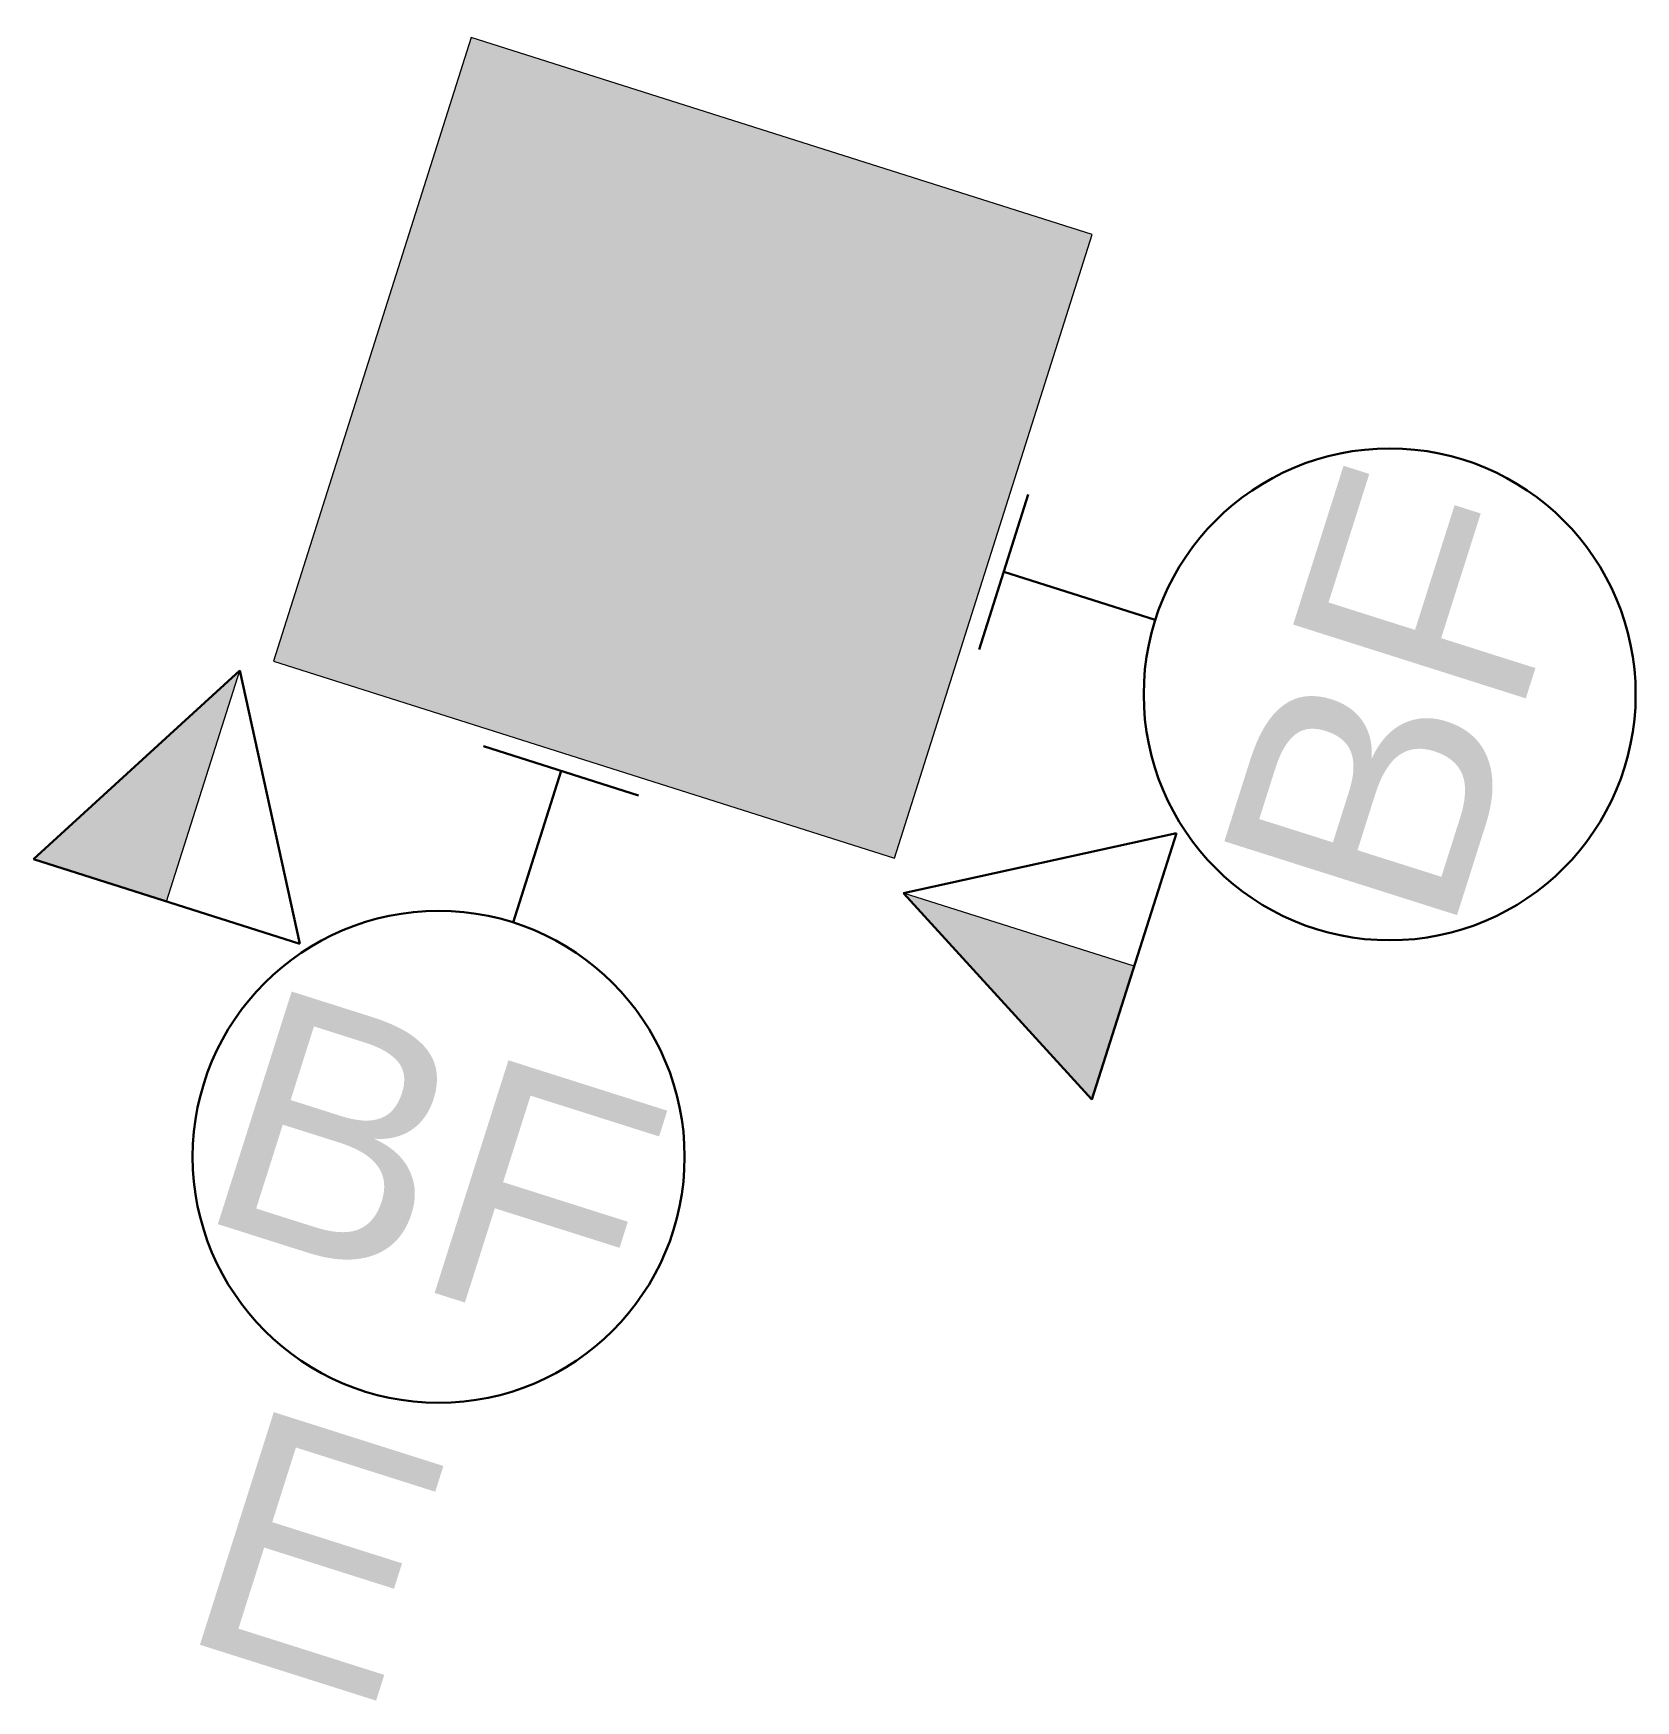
# Model space of a CAD drawing. Header units: inches. Extents: x 385 to 2249, y -1773 to -36.
# Drawn here: x 1821.4 to 1880.5, y -1050.1 to -988.6 of the extents above; entities that cross this region are included whole.
import ezdxf

# ---------------------------------------------------------------- set-up
doc = ezdxf.new("R2010")
doc.units = ezdxf.units.IN
doc.header["$MEASUREMENT"] = 0
doc.layers.add('A-ANNO-NOTE', color=131, linetype='Continuous', lineweight=30)
doc.layers.add('A-COLS', color=52, linetype='Continuous', lineweight=13)
doc.styles.add('Swis721 Lt BT', font='swissl.ttf', dxfattribs={"height": 9})

# ---------------------------------------------------------------- blocks, each defined once
blk = doc.blocks.new('Columns 10 - Columns 4-5094196-Level 6 POWER _ SIGNAL')
at = {"layer": 'A-COLS', "lineweight": 9}
blk.add_hatch(color=7, dxfattribs=at).paths.add_polyline_path([(1401.621, -849.222), (1409.075, -826.282), (1386.232, -818.86), (1378.779, -841.8)], flags=0)
at = {"layer": 'A-COLS', "color": 8, "lineweight": 20}
for p, q in [((1386.232, -818.86), (1378.779, -841.8)), ((1409.075, -826.282), (1386.232, -818.86)), ((1401.621, -849.222), (1409.075, -826.282)), ((1378.779, -841.8), (1401.621, -849.222))]:
    blk.add_line(p, q, dxfattribs=at)

msp = doc.modelspace()

# ---------------------------------------------------------------- hatches: boundary and pattern name
at = {"layer": 'A-ANNO-NOTE', "lineweight": 9}
for points in [[(1826.292, -1020.66), (1828.994, -1012.146), (1821.377, -1019.101)], [(1860.411, -1027.968), (1861.971, -1023.053), (1853.457, -1020.352)]]:
    msp.add_hatch(color=256, dxfattribs=at).paths.add_polyline_path(points, flags=0)

# ---------------------------------------------------------------- linework, layer by layer
at = {"layer": 'A-ANNO-NOTE'}
for p, q in [((1856.251, -1011.368), (1858.065, -1005.649)), ((1857.158, -1008.508), (1862.743, -1010.281)), ((1828.994, -1012.146), (1821.377, -1019.101)), ((1828.994, -1012.146), (1831.208, -1022.22)), ((1837.977, -1014.94), (1843.696, -1016.755)), ((1840.837, -1015.848), (1839.064, -1021.433)), ((1853.457, -1020.352), (1863.53, -1018.137)), ((1863.53, -1018.137), (1860.411, -1027.968)), ((1831.208, -1022.22), (1821.377, -1019.101)), ((1853.457, -1020.352), (1860.411, -1027.968))]:
    msp.add_line(p, q, dxfattribs=at)
at = {"layer": 'A-ANNO-NOTE', "lineweight": 9}
for p, q in [((1828.994, -1012.146), (1821.377, -1019.101)), ((1826.292, -1020.66), (1828.994, -1012.146)), ((1821.377, -1019.101), (1826.292, -1020.66)), ((1853.457, -1020.352), (1860.411, -1027.968)), ((1861.971, -1023.053), (1853.457, -1020.352)), ((1860.411, -1027.968), (1861.971, -1023.053))]:
    msp.add_line(p, q, dxfattribs=at)
at = {"layer": 'A-ANNO-NOTE'}
for centre in [(1871.389, -1013.024), (1836.321, -1030.078)]:
    msp.add_circle(centre, 9.07, dxfattribs=at)

# ---------------------------------------------------------------- block references
at = {"layer": 'A-COLS', "lineweight": 9, "rotation": 0.3967009999964257}
msp.add_blockref('Columns 10 - Columns 4-5094196-Level 6 POWER _ SIGNAL', (445.657, -179.564), dxfattribs=at)

# ---------------------------------------------------------------- texts
at = {"layer": 'A-ANNO-NOTE', "lineweight": 9, "char_height": 9, "attachment_point": 1, "style": 'Swis721 Lt BT'}
for s, insert, width, rotation in [('BF', (1864.982, -1019.426), 18.786, 72.3967), ('BF', (1829.919, -1023.671), 18.786, 342.3967), ('E', (1829.259, -1039.182), 9.393, 342.3967)]:
    msp.add_mtext(s, dxfattribs=dict(at, insert=insert, width=width, rotation=rotation))

doc.saveas('drawing.dxf')
